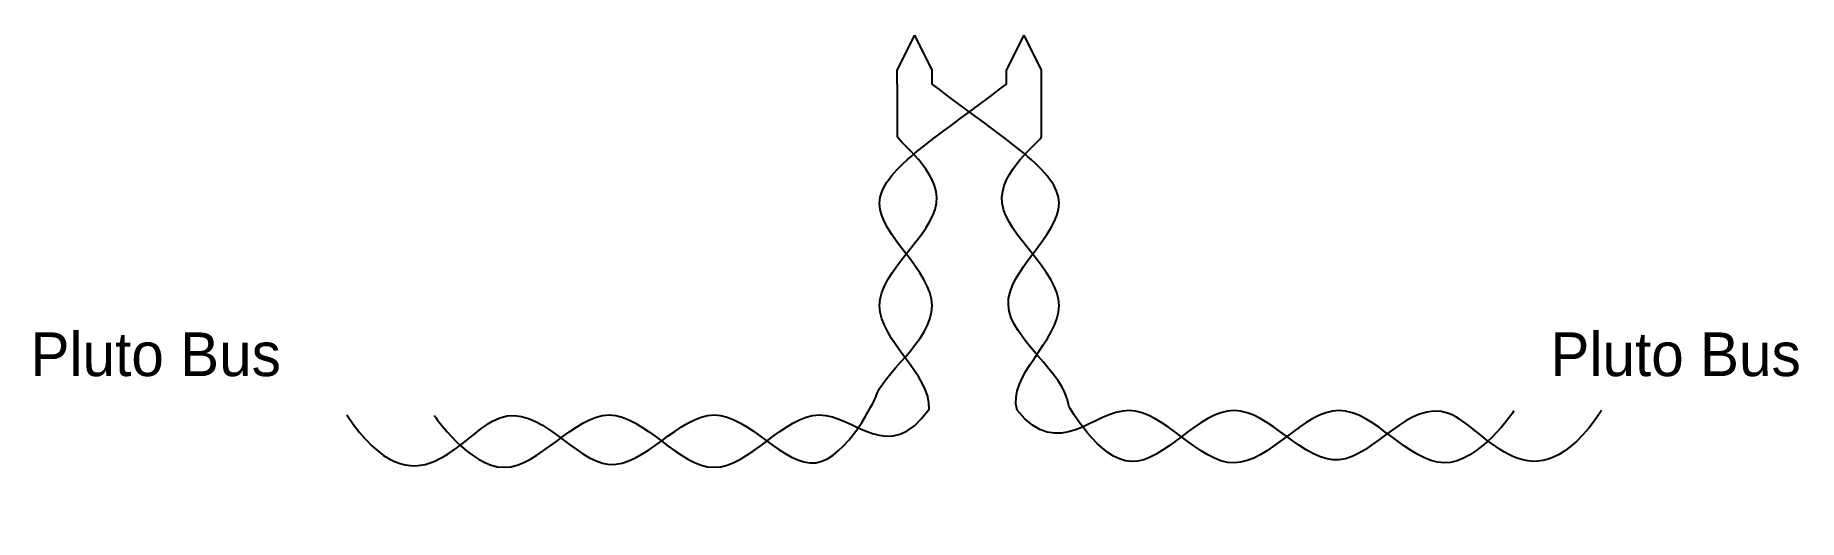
# Model space of a CAD drawing. Header units: inches. Extents: x 6 to 107, y 5 to 33.
import ezdxf

# ---------------------------------------------------------------- set-up
doc = ezdxf.new("R2010")
doc.units = ezdxf.units.IN
doc.header["$MEASUREMENT"] = 0

msp = doc.modelspace()

# ---------------------------------------------------------------- linework, layer by layer
for p, q in [((55.25, 30.68), (56.25, 32.68)), ((57.25, 30.68), (56.25, 32.68)), ((61.5, 30.68), (62.5, 32.68)), ((63.5, 30.68), (62.5, 32.68)), ((55.25, 29.89), (55.25, 30.68)), ((57.25, 29.89), (57.25, 30.68)), ((61.5, 29.89), (61.5, 30.68)), ((63.5, 26.89), (63.5, 30.68)), ((55.25, 29.89), (55.25, 26.89))]:
    msp.add_line(p, q)
for points in [[(54.03, 11.97), (54.28, 13.21), (60.23, 17.21), (51.25, 23.21), (57.25, 26.63), (61.5, 29.89)], [(65.05, 11.47), (64.87, 13.38), (58.52, 17.21), (67.49, 23.21), (61.5, 26.63), (57.25, 29.89)], [(57.07, 11.29), (57.22, 13.21), (51.26, 17.21), (60.24, 23.21), (55.25, 26.63), (55.25, 26.89)], [(62.1, 11.23), (61.53, 13.21), (67.48, 17.21), (58.51, 23.21), (63.5, 26.63), (63.5, 26.89)], [(23.79, 10.96), (27.79, 4.96), (32.79, 14.96), (38.79, 4.97), (44.79, 13.95), (50.79, 4.98), (54.03, 11.97), (54.03, 11.97)], [(28.79, 10.93), (28.79, 10.93), (32.79, 4.98), (38.79, 13.95), (44.79, 4.97), (50.79, 13.94), (54.8, 8.01), (57.07, 11.29)], [(90.5, 11.18), (90.5, 11.18), (86.5, 5.23), (80.5, 14.21), (74.5, 5.22), (68.5, 14.19), (64.49, 8.26), (62.1, 11.23)], [(95.5, 11.21), (91.5, 5.21), (86.5, 15.21), (80.5, 5.22), (74.5, 14.21), (68.5, 5.23), (65.05, 11.47), (65.05, 11.47)]]:
    msp.add_open_spline(points, degree=3)

# ---------------------------------------------------------------- texts
at = {"linetype": 'Continuous'}
for p in [(5.72, 13.18), (92.58, 13.18)]:
    msp.add_text('Pluto Bus', height=2.5, dxfattribs=at).set_placement(p)

doc.saveas('drawing.dxf')
